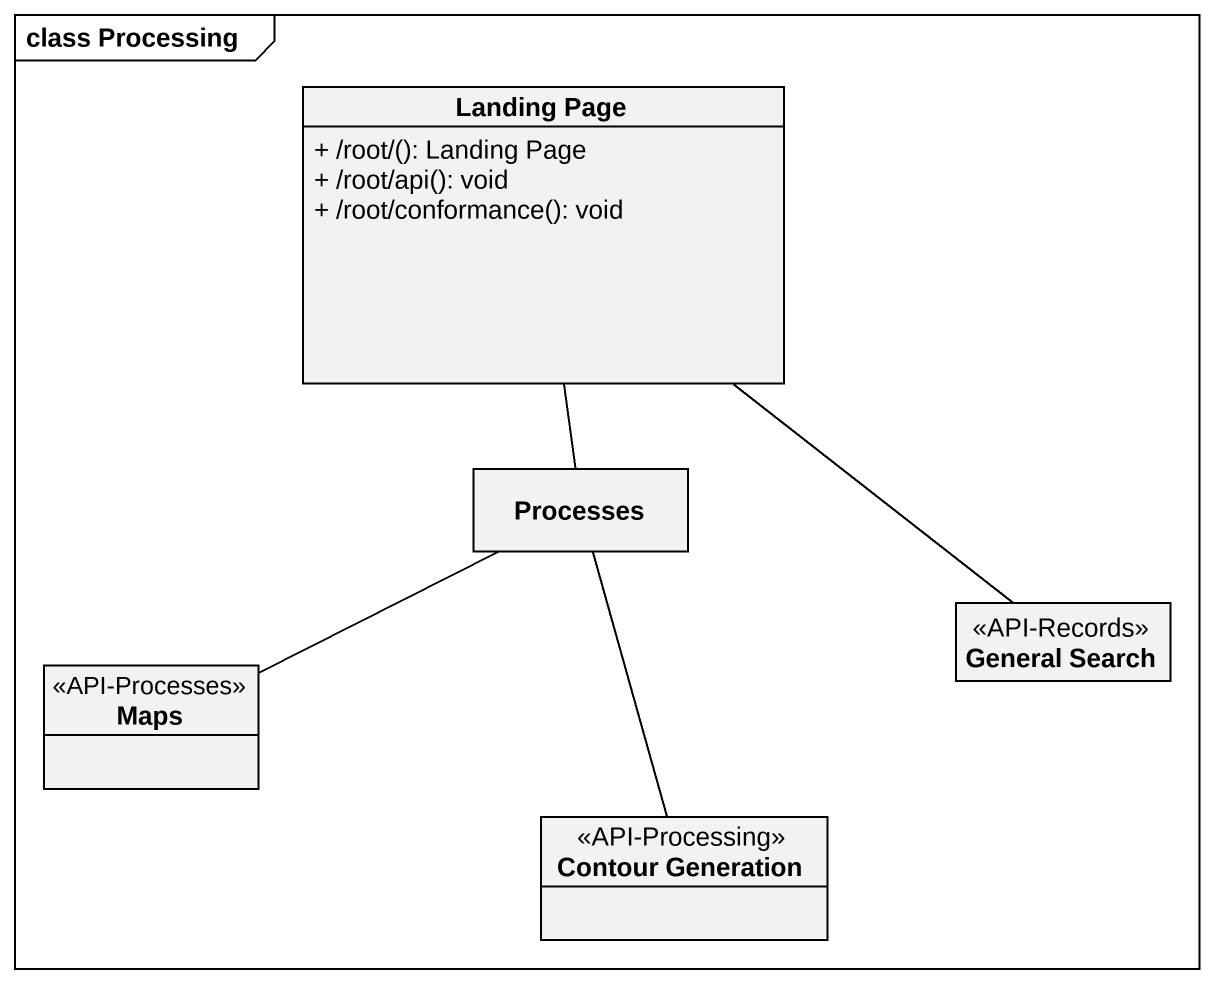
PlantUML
@startuml
mainframe class Processing
hide circle
hide empty members
skinparam classAttributeIconSize 0
class "Landing Page" as Landing_Page {
  + /root/(): Landing Page
  + /root/api(): void
  + /root/conformance(): void
}
class Processes
class Maps <<API-Processes>>
class "General Search" as General_Search <<API-Records>>
class "Contour Generation" as Contour_Generation <<API-Processing>>
Landing_Page -- Processes
Landing_Page -- General_Search
Processes -left- Maps
Processes -- Contour_Generation
@enduml
